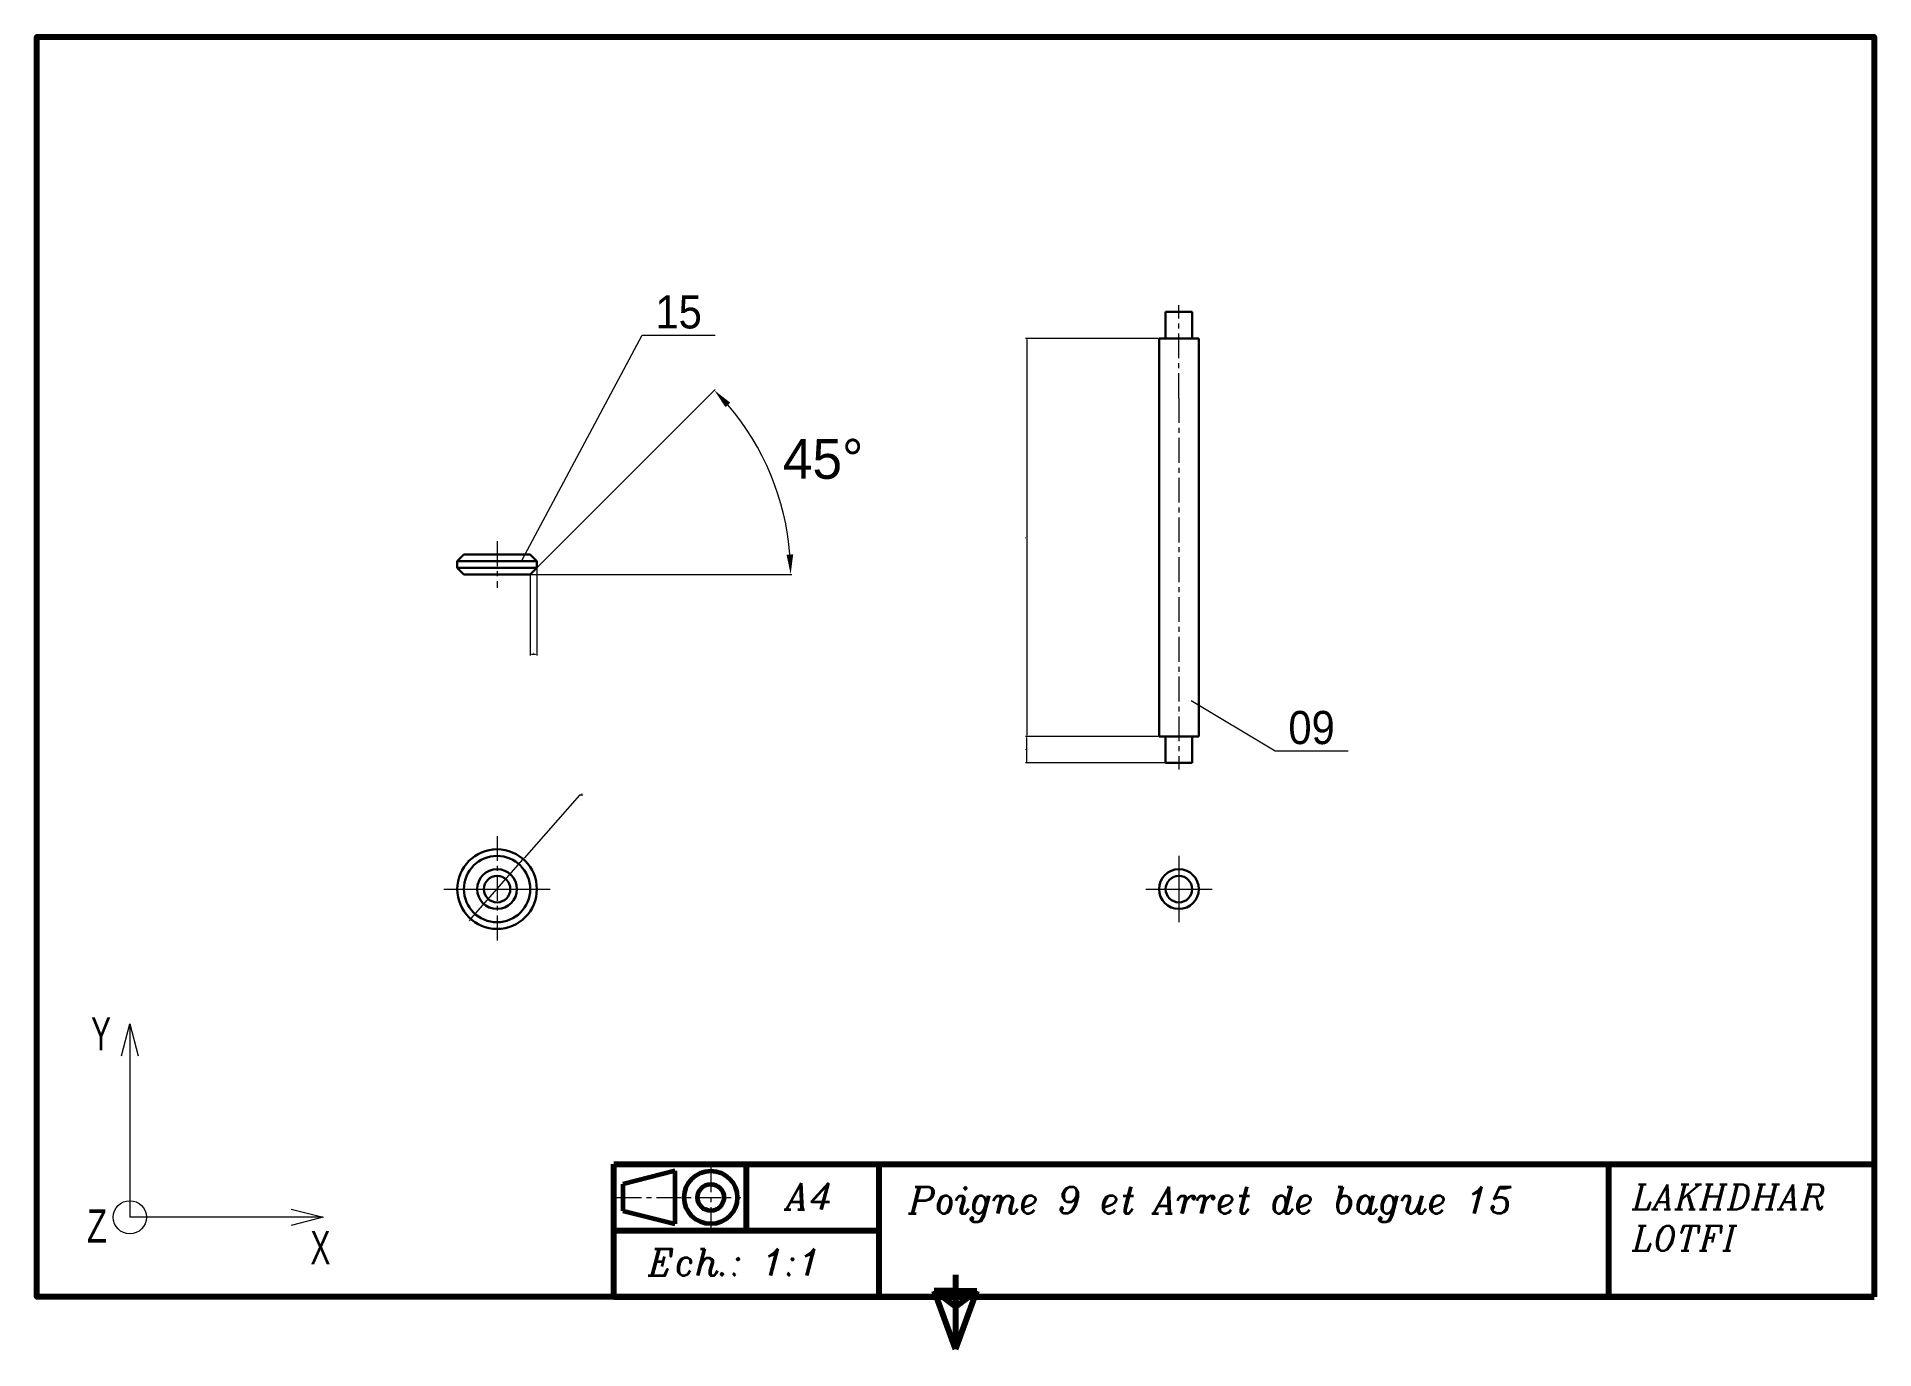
# Paper-space layout 'Présentation1' of a CAD drawing. Extents: x 152 to 429, y 176 to 374.
# The model-space entities are those that its viewports show. They can reach past a viewport. Long polylines and large blocks are cut down to what shows.
import ezdxf
from ezdxf.enums import TextEntityAlignment as Align

# ---------------------------------------------------------------- set-up
doc = ezdxf.new("R2010")
doc.units = 0
doc.header["$LTSCALE"] = 3
doc.header["$MEASUREMENT"] = 0
for name, pattern in [('AXES', [2, 1.25, -0.25, 0.25, -0.25]), ('CACHE', [0.375, 0.25, -0.125]), ('CONTINU', [0])]:
    doc.linetypes.add(name, pattern=pattern)
for name, color, linetype, lineweight in [('1', 1, 'CACHE', 30), ('AXE', 3, 'AXES', 9), ('AXES', 3, 'AXES', 9), ('CADRE', 7, 'CONTINU', 80), ('CARTOUCHE', 7, 'CONTINU', 80), ('COTATION', 4, 'CONTINU', 9), ('FENETRE', 6, 'CONTINU', 9), ('FIN', 3, 'CONTINU', 9), ('FORT', 1, 'CONTINU', 30), ('HACH', 3, 'CONTINU', 9), ('TEXTE', 2, 'CONTINU', 60)]:
    doc.layers.add(name, color=color, linetype=linetype, lineweight=lineweight)
doc.layers.get('FENETRE').off()
doc.styles.add('ITALICC', font='italicc', dxfattribs={"height": 4})

# ---------------------------------------------------------------- blocks, each defined once
blk = doc.blocks.new('ACAD2818')
at = {"layer": 'FIN'}
for p, q in [((-195.03, 175.94), (-193.79, 180.78)), ((-193.79, 180.78), (-193.79, 151.61)), ((-193.79, 180.78), (-192.55, 175.94)), ((-169.46, 152.85), (-164.62, 151.61)), ((-164.62, 151.61), (-193.79, 151.61)), ((-164.62, 151.61), (-169.46, 150.37))]:
    blk.add_line(p, q, dxfattribs=at)
blk.add_circle((-193.79, 151.61), 2.5, dxfattribs=at)
at = {"layer": 'FIN', "width": 0.9}
for s, p, p2 in [('Y', (-199.63, 176.76), (-196.63, 176.76)), ('Z', (-200.24, 147.79), (-197.24, 147.79)), ('X', (-166.56, 144.52), (-163.56, 144.52))]:
    blk.add_text(s, height=5, dxfattribs=at).set_placement(p, p2, align=Align.FIT)

msp = doc.modelspace()

# ---------------------------------------------------------------- linework, layer by layer
at = {"layer": '1', "linetype": 'ByBlock'}
for p, q in [((-37.55, 266.4), (-37.55, 262.4)), ((-37.55, 266.4), (-33.55, 266.4)), ((-33.55, 266.4), (-33.55, 262.4)), ((-38.55, 262.4), (-32.55, 262.4)), ((-37.55, 202.4), (-37.55, 198.4)), ((-33.55, 202.4), (-33.55, 198.4))]:
    msp.add_line(p, q, dxfattribs=at)
for centre, radius in [((-138.34, 179.37), 6), ((-138.34, 179.37), 5), ((-138.34, 179.37), 3), ((-138.34, 179.37), 2), ((-35.55, 179.37), 3), ((-35.55, 179.37), 2)]:
    msp.add_circle(centre, radius, dxfattribs=at)
at = {"layer": 'AXES'}
for p, q in [((-35.55, 253.4), (-35.55, 267.4)), ((-35.55, 253.4), (-35.55, 197.4)), ((-138.34, 231.81), (-138.34, 224.81)), ((-138.34, 187.37), (-138.34, 171.37))]:
    msp.add_line(p, q, dxfattribs=at)
at = {"layer": 'AXES', "linetype": 'ByBlock'}
for p, q in [((-38.61, 262.4), (-58.67, 262.4)), ((-58.49, 262.22), (-58.49, 202.58)), ((-132.34, 227.75), (-132.34, 214.61)), ((-133.34, 226.75), (-133.34, 214.61)), ((-133.16, 214.79), (-132.52, 214.79)), ((-38.61, 202.4), (-58.67, 202.4)), ((-38.61, 202.4), (-58.67, 202.4)), ((-58.49, 198.58), (-58.49, 202.22)), ((-37.61, 198.4), (-58.67, 198.4)), ((-125.9, 193.51), (-134.26, 184.01)), ((-125.39, 193.51), (-125.9, 193.51)), ((-142.31, 174.87), (-134.38, 183.87)), ((-35.55, 184.37), (-35.55, 174.37)), ((-146.34, 179.37), (-130.34, 179.37)), ((-40.55, 179.37), (-30.55, 179.37)), ((-142.43, 174.73), (-142.55, 174.6))]:
    msp.add_line(p, q, dxfattribs=at)
for points in [[(-58.52, 262.22), (-58.46, 262.22), (-58.49, 262.4)], [(-133.16, 214.82), (-133.16, 214.76), (-133.34, 214.79)], [(-132.52, 214.82), (-132.52, 214.76), (-132.34, 214.79)], [(-58.52, 202.58), (-58.46, 202.58), (-58.49, 202.4)], [(-58.52, 202.22), (-58.46, 202.22), (-58.49, 202.4)], [(-58.52, 198.58), (-58.46, 198.58), (-58.49, 198.4)], [(-134.28, 184.03), (-134.24, 183.99), (-134.38, 183.87)], [(-142.45, 174.75), (-142.41, 174.71), (-142.31, 174.87)]]:
    msp.add_solid(points, dxfattribs=at)
at = {"layer": 'COTATION'}
for p, q in [((-134.53, 229.02), (-116.47, 262.9)), ((-116.47, 262.9), (-105.47, 262.9)), ((-33.72, 207.83), (-21.05, 200.23)), ((-21.05, 200.23), (-10.05, 200.23))]:
    msp.add_line(p, q, dxfattribs=at)
at = {"layer": 'COTATION', "linetype": 'ByBlock'}
for p, q in [((-132.3, 227.85), (-105.46, 254.7)), ((-133.28, 226.81), (-93.9, 226.81))]:
    msp.add_line(p, q, dxfattribs=at)
msp.add_arc((-133.34, 226.81), 39.26, 4.3791, 40.6209, dxfattribs=at)
for points in [[(-103.91, 252.03), (-103.18, 252.71), (-105.58, 254.57)], [(-93.7, 229.83), (-94.7, 229.79), (-94.08, 226.81)]]:
    msp.add_solid(points, dxfattribs=at)
at = {"layer": 'FORT'}
for p, q in [((-38.55, 262.4), (-38.55, 202.4)), ((-32.55, 262.4), (-32.55, 202.4)), ((-143.34, 229.81), (-144.34, 228.81)), ((-144.34, 228.81), (-132.34, 228.81)), ((-144.34, 228.81), (-144.34, 227.81)), ((-144.34, 227.81), (-132.34, 227.81)), ((-143.34, 226.81), (-144.34, 227.81)), ((-143.34, 229.81), (-141.34, 229.81)), ((-141.34, 229.81), (-138.34, 229.81)), ((-141.34, 227.81), (-138.34, 227.81)), ((-135.34, 229.81), (-138.34, 229.81)), ((-133.34, 229.81), (-135.34, 229.81)), ((-133.34, 229.81), (-132.34, 228.81)), ((-133.34, 226.81), (-132.34, 227.81)), ((-132.34, 228.81), (-132.34, 227.81)), ((-133.34, 226.81), (-143.34, 226.81)), ((-38.55, 202.4), (-35.55, 202.4)), ((-32.55, 202.4), (-35.55, 202.4)), ((-37.55, 198.4), (-35.55, 198.4)), ((-33.55, 198.4), (-35.55, 198.4))]:
    msp.add_line(p, q, dxfattribs=at)

# ---------------------------------------------------------------- texts
at = {"layer": 'AXES', "linetype": 'ByBlock', "char_height": 0.18, "attachment_point": 5, "rotation": 90}
for s, insert in [('\\A1;60', (-58.67, 232.4)), ('\\A1;4', (-58.67, 200.4))]:
    msp.add_mtext(s, dxfattribs=dict(at, insert=insert))
at = {"layer": 'AXES', "linetype": 'ByBlock', "char_height": 0.18, "attachment_point": 5}
for s, insert in [('\\A1;1', (-132.84, 214.97)), ('\\A1;∅12', (-125.6, 193.69))]:
    msp.add_mtext(s, dxfattribs=dict(at, insert=insert))
at = {"layer": 'COTATION'}
for s, width, p, p2 in [('15', 1.05, (-114.47, 263.9), (-107.47, 263.9)), ('09', 0.933333, (-19.05, 201.23), (-12.05, 201.23))]:
    msp.add_text(s, height=5, dxfattribs=dict(at, width=width)).set_placement(p, p2, align=Align.FIT)
at = {"layer": 'COTATION', "linetype": 'ByBlock', "insert": (-89.19, 244.19), "char_height": 6, "attachment_point": 5}
msp.add_mtext('\\A1;45°', dxfattribs=at)

psp = doc.layouts.new('Présentation1')

# ---------------------------------------------------------------- linework, layer by layer
at = {"layer": 'AXE'}
for p, q in [((253.77, 203.13), (253.77, 194.07)), ((239.58, 198.6), (258.3, 198.6))]:
    psp.add_line(p, q, dxfattribs=at)
at = {"layer": 'CADRE'}
for p, q in [((290.67, 186.91), (290.67, 175.71)), ((290.67, 182.11), (287.47, 184.51)), ((287.47, 184.51), (290.67, 175.71)), ((290.67, 184.51), (287.47, 184.51)), ((290.67, 184.51), (293.87, 184.51)), ((293.87, 184.51), (290.67, 175.71)), ((290.67, 182.11), (293.87, 184.51))]:
    psp.add_line(p, q, dxfattribs=at)
psp.add_lwpolyline([(429.17, 183.6), (152.17, 183.6), (152.17, 373.6), (429.17, 373.6)], close=True, dxfattribs=at)
psp.add_solid([(287.47, 184.51), (290.67, 182.11), (293.87, 184.51)], dxfattribs=at)
at = {"layer": 'CARTOUCHE'}
for p, q in [((239.17, 203.6), (279.17, 203.6)), ((239.17, 183.6), (239.17, 203.6)), ((259.17, 193.6), (259.17, 203.6)), ((279.17, 203.6), (389.17, 203.6)), ((279.17, 183.6), (279.17, 203.6)), ((389.17, 203.6), (429.17, 203.6)), ((389.17, 183.6), (389.17, 203.6)), ((239.17, 193.6), (279.17, 193.6)), ((239.17, 183.6), (429.17, 183.6))]:
    psp.add_line(p, q, dxfattribs=at)
at = {"layer": 'TEXTE', "color": 2}
for p, q in [((248.34, 202.6), (240.5, 200.6)), ((248.34, 202.6), (248.34, 194.6)), ((240.5, 200.6), (240.5, 196.6)), ((240.5, 196.6), (248.34, 194.6))]:
    psp.add_line(p, q, dxfattribs=at)
for radius in [4, 2]:
    psp.add_circle((253.77, 198.6), radius, dxfattribs=at)

# ---------------------------------------------------------------- block references
at = {"layer": 'FORT'}
psp.add_blockref('ACAD2818', (359.99, 44), dxfattribs=at)

# ---------------------------------------------------------------- texts
at = {"layer": 'AXES', "linetype": 'ByBlock', "insert": (283.56, 200.18), "char_height": 4, "width": 96.3655, "attachment_point": 1, "style": 'ITALICC'}
psp.add_mtext('Poigne 9 et Arret de bague 15', dxfattribs=at)
at = {"layer": 'HACH', "insert": (392.69, 200.55), "char_height": 4, "width": 36.1176, "attachment_point": 1, "style": 'ITALICC'}
psp.add_mtext('{\\H0.9375x;LAKHDHAR LOTFI}', dxfattribs=at)
at = {"layer": 'TEXTE', "style": 'ITALICC'}
for s, p in [('A4', (265.18, 196.77)), ('Ech.: 1:1', (244.33, 186.84))]:
    psp.add_text(s, height=4, dxfattribs=at).set_placement(p)

# ---------------------------------------------------------------- viewports
at = {"layer": 'FENETRE'}
psp.add_viewport(center=(290.67, 288.6), size=(277, 170), view_center_point=(-69.23, 222.88), view_height=170, dxfattribs=at)

doc.saveas('drawing.dxf')
